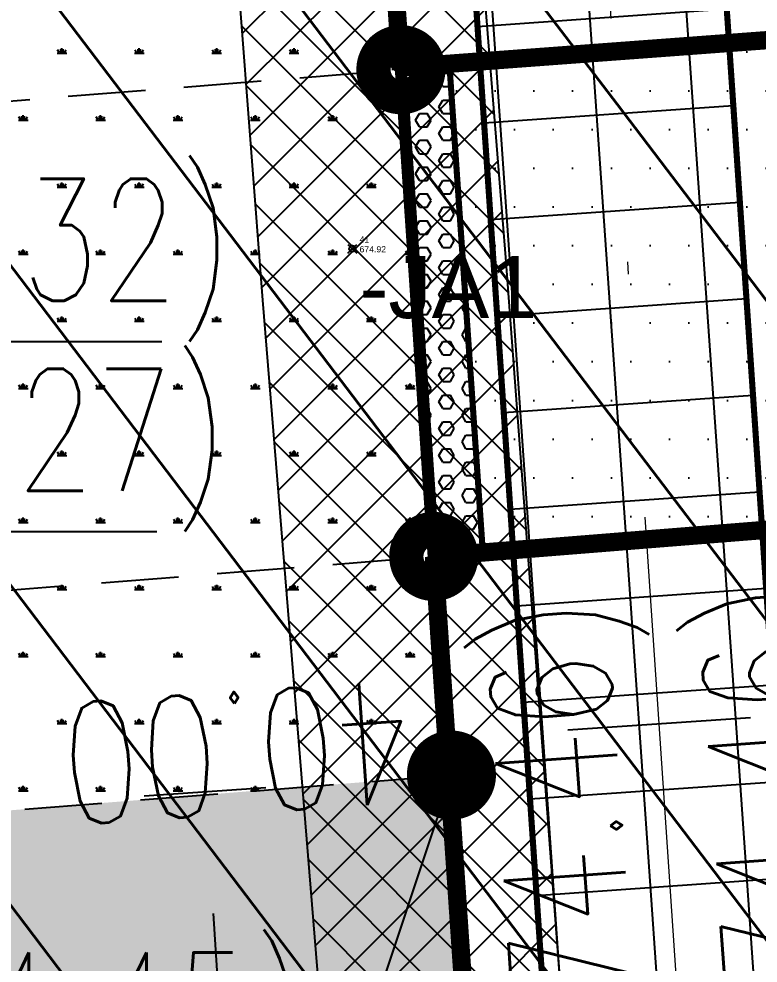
# Model space of a CAD drawing. Extents: x 352140 to 354978, y 6304672 to 6307963.
# Drawn here: x 352310.41 to 352316.47, y 6305480.68 to 6305488.43 of the extents above; entities that cross this region are included whole.
import ezdxf
from ezdxf import colors
from ezdxf.entities.mleader import LeaderData, LeaderLine
from ezdxf.math import Vec2, Vec3

# ---------------------------------------------------------------- set-up
doc = ezdxf.new("R2010")
doc.units = 0
for name, pattern in [('CONTINUOS', [0]), ('DASHDOT', [1, 0.5, -0.25, 0, -0.25]), ('DASHDOTX2', [2, 1, -0.5, 0, -0.5]), ('DASHED', [19.049999999999997, 12.7, -6.35])]:
    doc.linetypes.add(name, pattern=pattern)
doc.layers.get('0').update_dxf_attribs({"linetype": 'CONTINUOUS'})
for name, color, linetype in [('00-S2_ALL AREA APORTANTES', 150, 'CONTINUOUS'), ('00_S2_All ext_Zanja', 150, 'CONTINUOUS'), ('01_Dem Ext_Vereda HC', 1, 'CONTINUOUS'), ('02_Geo ext_Acotamiento', 7, 'CONTINUOUS'), ('03_Pav ext_HCV', 34, 'CONTINUOUS'), ('03_Pav ext_Vereda HC', 42, 'CONTINUOUS'), ('03_Pav proy_Baldosa Podotactil', 4, 'CONTINUOUS'), ('03_Pav proy_Rebaje de vereda', 5, 'DASHED'), ('03_Pav proy_Solera Tipo A', 1, 'CONTINUOUS'), ('03_S2_Pav ext_Borde vereda', 7, 'CONTINUOUS'), ('03_S3_Pav ext_Cota', 2, 'CONTINUOUS'), ('05_All ext_Txt', 4, 'CONTINUOUS'), ('V-NODE-TEXT4', 4, 'CONTINUOUS')]:
    doc.layers.add(name, color=color, linetype=linetype)
doc.layers.add('0_ASD_LINEA OFICIAL', color=253, linetype='DASHDOT', lineweight=20)
doc.layers.add('EJE PROYECTADO', color=7, linetype='DASHDOTX2', lineweight=15)
doc.styles.add('A', font='arial.ttf', dxfattribs={"height": 2})
doc.styles.add('JPG_2MM', font='simplex.shx', dxfattribs={"height": 1})
doc.styles.add('ROMANS', font='romans.shx', dxfattribs={"width": 0.75})
doc.dimstyles.new('Principal', dxfattribs={"dimscale": 0, "dimtxt": 2, "dimasz": 2, "dimexe": 1, "dimexo": 1, "dimtad": 1, "dimrnd": 0.05, "dimzin": 1, "dimtxsty": 'ROMANS', "dimcen": 2.5, "dimclrt": 2, "dimaunit": 2, "dimadec": 0, "dimazin": 0, "dimtfac": 1, "dimtmove": 0, "dimatfit": 3, "dimfxl": 1, "dimfxlon": 1, "dimarcsym": 0})
pattern_1 = [(127.2451660467093, (0, 0), (-1.263734244477452, -0.9607975902004564), [])]

# ---------------------------------------------------------------- blocks, each defined once
blk = doc.blocks.new('*U604')
at = {"color": 0, "linetype": 'ByBlock', "lineweight": -2}
for p, q in [((-0.7071067811865476, -0.7071067811865476), (0.7071067811865476, 0.7071067811865476)), ((-0.7071067811865476, 0.7071067811865476), (0.7071067811865476, -0.7071067811865476))]:
    blk.add_line(p, q, dxfattribs=at)
blk.add_circle((0, 0), 0.5, dxfattribs=at)
blk = doc.blocks.new('*U608', base_point=(352313.144, 6305486.541))
at = {"layer": 'V-NODE-TEXT4', "linetype": 'ByBlock', "style": 'A'}
for s, insert, char_height, attachment_point in [('41', (352313.2030789755, 6305486.591921024), 0.0508, 7), ('674.92', (352313.2030789755, 6305486.561921025), 0.0508, 1), ('-JA1', (352313.2030789755, 6305486.48004681), 0.508, 1)]:
    blk.add_mtext(s, dxfattribs=dict(at, insert=insert, char_height=char_height, attachment_point=attachment_point))
blk = doc.blocks.new('*U609', base_point=(352313.144, 6305486.541))
at = {"layer": 'V-NODE-TEXT4', "lineweight": -2}
blk.add_blockref('*U608', (352313.144, 6305486.541), dxfattribs=at)
blk = doc.blocks.new('*U610', base_point=(352313.144, 6305486.541))
at = {"layer": 'V-NODE-TEXT4', "lineweight": -2}
blk.add_blockref('*U609', (352313.144, 6305486.541), dxfattribs=at)
at = {"layer": 'V-NODE-TEXT4', "lineweight": -2, "xscale": 0.0508, "yscale": 0.0508, "zscale": 0.0508, "rotation": 8.537736462515939e-07}
blk.add_blockref('*U604', (352313.144, 6305486.541), dxfattribs=at)
blk = doc.blocks.new('*U962')
at = {"layer": 'EJE PROYECTADO', "color": 7, "linetype": 'DASHDOTX2', "lineweight": 15, "ltscale": 4}
blk.add_line((352325.1596750024, 6305342.964848172), (352312.3405081268, 6305531.476702517), dxfattribs=at)
blk = doc.blocks.new('sta_tic')
blk.add_line((0, -1.5), (0, 1.5))
blk = doc.blocks.new('_Dot')
at = {"color": 0, "linetype": 'ByBlock', "lineweight": -2}
blk.add_line((-0.5, 0), (-1, 0), dxfattribs=at)
at = {"color": 0, "linetype": 'ByBlock', "const_width": 0.5}
blk.add_lwpolyline([(-0.25, 0, 1), (0.25, 0, 1)], format="xyb", close=True, dxfattribs=at)
blk = doc.blocks.new('*D1320')
at = {"layer": '02_Geo ext_Acotamiento', "color": 0, "lineweight": -2, "transparency": 16777216}
for p, q in [((352312.4343082822, 6305482.120102823), (352311.4366124546, 6305482.052257149)), ((352319.4275699587, 6305371.911927725), (352312.0033060431, 6305481.088484159)), ((352319.9942635472, 6305370.948154734), (352318.9965677196, 6305370.88030906))]:
    blk.add_line(p, q, dxfattribs=at)
at = {"layer": '02_Geo ext_Acotamiento', "color": 0, "transparency": 16777216}
for points in [[(352312.169588681, 6305481.099791771), (352311.8370234051, 6305481.077176546), (352311.9354603684, 6305482.086179986)], [(352319.5938525966, 6305371.923235337), (352319.2612873208, 6305371.900620112), (352319.4954156334, 6305370.914231897)]]:
    blk.add_solid(points, dxfattribs=at)
at = {"layer": '02_Geo ext_Acotamiento', "color": 2, "transparency": 16777216, "insert": (352316.621084511, 6305426.561792045), "char_height": 1, "attachment_point": 5, "rotation": 273.89025921987263, "style": 'ROMANS'}
blk.add_mtext('111,45', dxfattribs=at)
blk = doc.blocks.new('*D1322')
at = {"layer": '02_Geo ext_Acotamiento', "color": 0, "lineweight": -2, "transparency": 16777216}
for p, q in [((352308.7227168737, 6305484.62102406), (352308.654871646, 6305485.618719919)), ((352308.7905621016, 6305483.623328202), (352308.2917141726, 6305483.589405588)), ((352308.7905621016, 6305483.623328202), (352308.9130961247, 6305481.821407989)), ((352308.7905621016, 6305483.623328202), (352308.9130961247, 6305481.821407989)), ((352308.8518291131, 6305482.722368095), (352310.5954085599, 6305480.134508934)), ((352308.9130961247, 6305481.821407989), (352309.4119440538, 6305481.855330602)), ((352308.9809413526, 6305480.823712131), (352309.0487865803, 6305479.826016272)), ((352310.5954085599, 6305480.134508934), (352310.7856175021, 6305477.337397332))]:
    blk.add_line(p, q, dxfattribs=at)
at = {"layer": '02_Geo ext_Acotamiento', "color": 0, "transparency": 16777216}
for points in [[(352308.8889995167, 6305484.632331598), (352308.5564342309, 6305484.609716522), (352308.7905621016, 6305483.623328202)], [(352309.1472239955, 6305480.835019669), (352308.8146587097, 6305480.812404593), (352308.9130961247, 6305481.821407989)]]:
    blk.add_solid(points, dxfattribs=at)
at = {"layer": '02_Geo ext_Acotamiento', "color": 2, "transparency": 16777216, "insert": (352311.5961595689, 6305478.797538833), "char_height": 1, "attachment_point": 5, "rotation": 273.89023355593065, "style": 'ROMANS'}
blk.add_mtext('1,80', dxfattribs=at)
blk = doc.blocks.new('A$C27410629')
at = {"layer": '0_ASD_LINEA OFICIAL', "ltscale": 8, "const_width": 0.5}
blk.add_lwpolyline([(108.2221276874889, 588.5412650801409), (107.3695120473967, 588.3108700874454), (106.3373067426874, 601.540489971927), (104.8399032004672, 620.7324855824099), (103.4370467598928, 638.9969361613603), (100.0072314411082, 685.3691653500409, 7.916786295022778e-05), (97.12729606317225, 721.6370601835806, 0.004750322554390458), (91.9126415367391, 781.0934453131649), (90.32654717257537, 798.241543049282), (85.38492037547985, 850.5229603688331), (80.53236033739813, 904.7807716003717), (78.45888305734843, 929.699225202492), (27.91760419635102, 924.0142686425806), (25.43836274091154, 972.681132629803), (22.6721831044224, 1024.686115636478), (83.11954794381745, 1027.794125205295, -6.479694240441707e-14)], format="xyb", dxfattribs=at)

msp = doc.modelspace()

# ---------------------------------------------------------------- hatches: boundary and pattern name
at = {"layer": '00-S2_ALL AREA APORTANTES', "linetype": 'DASHED', "lineweight": 40, "ltscale": 0.25}
h = msp.add_hatch(dxfattribs=at)
h.set_pattern_fill('ANSI31', color=150, scale=0.5, angle=82.24516604670926)
h.set_pattern_definition(pattern_1)
h.paths.add_polyline_path([(352323.7681867735, 6305518.001718292), (352313.3052163416, 6305517.290216277), (352315.8901195195, 6305479.278004089), (352326.6218798948, 6305480.007784334)])
h = msp.add_hatch(dxfattribs=at)
h.set_pattern_fill('ANSI31', color=40, scale=0.5, angle=82.24516604670926)
h.set_pattern_definition(pattern_1)
h.paths.add_polyline_path([(352313.3052163416, 6305517.290216277), (352300.8855544886, 6305516.445655501), (352303.4649280197, 6305478.514759357), (352315.8901195195, 6305479.278004089)])
at = {"layer": '00_S2_All ext_Zanja'}
h = msp.add_hatch(dxfattribs=at)
h.set_pattern_fill('ANSI37', color=256, scale=0.25, angle=229)
h.set_pattern_definition([(273.9999999999999, (352329.2898485164, 6305376.434005704), (0.7918164648937356, 0.05536920103439902), []), (3.999999999999986, (352329.2898485164, 6305376.434005704), (-0.05536920103439896, 0.7918164648937355), [])])
h.paths.add_polyline_path([(352315.962938635, 6305492.226753633), (352313.9176621189, 6305492.08767102), (352314.8537887109, 6305478.319458826), (352316.899065227, 6305478.458541439)])
at = {"layer": '01_Dem Ext_Vereda HC'}
h = msp.add_hatch(dxfattribs=at)
h.set_pattern_fill('ANSI37', color=256, scale=0.1, style=0)
h.set_pattern_definition([(45, (-2097.356183636992, 416.1615817788988), (-0.2245064030267289, 0.2245064030267289), []), (135, (-2097.356183636992, 416.1615817788988), (-0.2245064030267289, -0.2245064030267288), [])])
edge = h.paths.add_edge_path()
edge.add_line((352324.6266672374, 6305354.217633853), (352323.7537669337, 6305365.376902693))
edge.add_line((352323.7537669337, 6305365.376902693), (352321.9593746307, 6305388.288286769))
edge.add_line((352321.9593746307, 6305388.288286769), (352321.0200408547, 6305399.735646904))
edge.add_line((352321.0200408547, 6305399.735646904), (352319.7262012243, 6305417.010371418))
edge.add_line((352319.7262012243, 6305417.010371418), (352318.8092220062, 6305429.361490522))
edge.add_line((352318.8092220062, 6305429.361490522), (352318.5785960642, 6305432.409537219))
edge.add_line((352318.5785960642, 6305432.409537219), (352318.5435880136, 6305432.787140763))
edge.add_line((352318.5435880136, 6305432.787140763), (352317.6023191487, 6305444.364548027))
edge.add_line((352317.6023191487, 6305444.364548027), (352316.9477372395, 6305453.40108229))
edge.add_line((352316.9477372395, 6305453.40108229), (352316.3764754368, 6305460.379033849))
edge.add_line((352316.3764754368, 6305460.379033849), (352316.1927936507, 6305463.171302819))
edge.add_line((352316.1927936507, 6305463.171302819), (352315.8276912471, 6305467.827687815))
edge.add_line((352315.8276912471, 6305467.827687815), (352315.1326527215, 6305476.709845068))
edge.add_line((352315.1326527215, 6305476.709845068), (352314.3995475582, 6305486.469717496))
edge.add_line((352314.3995475582, 6305486.469717496), (352313.7052213575, 6305495.144837329))
edge.add_line((352313.7052213575, 6305495.144837329), (352312.7520130329, 6305507.985593495))
edge.add_line((352312.7520130329, 6305507.985593495), (352311.9228655641, 6305518.751117889))
edge.add_line((352311.9228655641, 6305518.751117889), (352311.3465869891, 6305530.828792168))
edge.add_line((352311.3465869891, 6305530.828792168), (352311.4195467787, 6305536.178308116))
edge.add_line((352311.4195467787, 6305536.178308116), (352311.048468859, 6305538.191454701))
edge.add_line((352311.048468859, 6305538.191454701), (352311.427776185, 6305540.600735082))
edge.add_line((352311.427776185, 6305540.600735082), (352312.8705591141, 6305541.960995138))
edge.add_line((352312.8705591141, 6305541.960995138), (352312.31949269, 6305548.006508416))
edge.add_line((352312.31949269, 6305548.006508416), (352310.4906650469, 6305552.125069628))
edge.add_line((352310.4906650469, 6305552.125069628), (352309.8570706255, 6305554.800468497))
edge.add_line((352309.8570706255, 6305554.800468497), (352308.8419464871, 6305562.042501912))
edge.add_line((352308.8419464871, 6305562.042501912), (352307.8405396196, 6305562.780497363))
edge.add_line((352307.8405396196, 6305562.780497363), (352306.9353777597, 6305569.137672993))
edge.add_line((352306.9353777597, 6305569.137672993), (352305.3234242427, 6305578.158408377))
edge.add_line((352305.3234242427, 6305578.158408377), (352304.3546765021, 6305583.786501821))
edge.add_line((352304.3546765021, 6305583.786501821), (352303.2696380663, 6305583.729725129))
edge.add_line((352303.2696380663, 6305583.729725129), (352303.3009971211, 6305583.500198203))
edge.add_line((352303.3009971211, 6305583.500198203), (352304.5512827569, 6305576.329439399))
edge.add_line((352304.5512827569, 6305576.329439399), (352306.0125797477, 6305568.087194613))
edge.add_line((352306.0125797477, 6305568.087194613), (352306.8646864785, 6305561.915884937))
edge.add_line((352306.8646864785, 6305561.915884937), (352307.715091197, 6305555.322549073))
edge.add_line((352307.715091197, 6305555.322549073), (352308.8328763297, 6305550.640208163))
edge.add_line((352308.8328763297, 6305550.640208163), (352310.8845499516, 6305546.636122581))
edge.add_line((352310.8845499516, 6305546.636122581), (352311.4118078087, 6305543.877401835))
edge.add_line((352311.4118078087, 6305543.877401835), (352310.0298559864, 6305538.727697945))
edge.add_line((352310.0298559864, 6305538.727697945), (352309.4795361236, 6305534.303879227))
edge.add_line((352309.4795361236, 6305534.303879227), (352309.4116323916, 6305528.202188144))
edge.add_line((352309.4116323916, 6305528.202188144), (352309.9602134333, 6305517.592138763))
edge.add_line((352309.9602134333, 6305517.592138763), (352310.7317896371, 6305507.798651174))
edge.add_line((352310.7317896371, 6305507.798651174), (352311.5892006893, 6305496.734640315))
edge.add_line((352311.5892006893, 6305496.734640315), (352312.4097474329, 6305486.120271561))
edge.add_line((352312.4097474329, 6305486.120271561), (352313.1743920251, 6305476.77195018))
edge.add_line((352313.1743920251, 6305476.77195018), (352313.9709888658, 6305466.097954232))
edge.add_line((352313.9709888658, 6305466.097954232), (352314.6863197582, 6305456.478381753))
edge.add_line((352314.6863197582, 6305456.478381753), (352315.5798657753, 6305445.044750461))
edge.add_line((352315.5798657753, 6305445.044750461), (352316.3973005981, 6305434.297414357))
edge.add_line((352316.3973005981, 6305434.297414357), (352317.1973757394, 6305423.905398732))
edge.add_line((352317.1973757394, 6305423.905398732), (352317.9587768157, 6305413.912047522))
edge.add_line((352317.9587768157, 6305413.912047522), (352318.733574962, 6305404.132510526))
edge.add_line((352318.733574962, 6305404.132510526), (352319.3187164374, 6305396.328234362))
edge.add_line((352319.3187164374, 6305396.328234362), (352320.064715064, 6305387.254243672))
edge.add_line((352320.064715064, 6305387.254243672), (352320.856391366, 6305376.522318559))
edge.add_line((352320.856391366, 6305376.522318559), (352321.696, 6305366.337))
edge.add_line((352321.696, 6305366.337), (352322.335, 6305357.95))
edge.add_line((352322.335, 6305357.95), (352322.753, 6305354.269))
edge.add_line((352322.753, 6305354.269), (352323.012, 6305353.793))
edge.add_arc((352326.6047092786, 6305355.063878855), 3.810865128181641, 199.4806371982039, 277.2872156517105)
edge.add_line((352327.0880919304, 6305351.283794962), (352327.1510651556, 6305351.78185584))
edge.add_line((352327.1510651556, 6305351.78185584), (352335.9051114499, 6305354.568673877))
edge.add_line((352335.9051114499, 6305354.568673877), (352346.0273239819, 6305357.940035836))
edge.add_line((352346.0273239819, 6305357.940035836), (352352.723032463, 6305360.445179773))
edge.add_line((352352.723032463, 6305360.445179773), (352352.4089974248, 6305361.283328012))
edge.add_line((352352.4089974248, 6305361.283328012), (352346.3781137528, 6305359.047828827))
edge.add_line((352346.3781137528, 6305359.047828827), (352335.6529403849, 6305355.469693946))
edge.add_line((352335.6529403849, 6305355.469693946), (352326.8674186321, 6305352.672855814))
edge.add_line((352326.8674186321, 6305352.672855814), (352325.6496073931, 6305353.072245081))
edge.add_line((352325.6496073931, 6305353.072245081), (352324.6266672374, 6305354.217633853))
at = {"layer": '03_Pav ext_HCV'}
h = msp.add_hatch(dxfattribs=at)
h.set_pattern_fill('SWAMP', color=256, scale=0.025, angle=-5.87842838446813e-10, style=0)
h.set_pattern_definition([(359.9999999994121, (0, 0), (0.3175000000056422, 0.5499261309017425), [0.079375, -0.555625]), (90, (0.0396875, -4.071855352894005e-13), (-0.3174999999943578, 0.5499261309082575), [0.0396875, -1.06016476181]), (90, (0.049609375, -5.089819191117507e-13), (-0.3174999999943578, 0.5499261309082575), [0.03175, -1.06810226181]), (90, (0.029765625, -3.053891514670504e-13), (-0.3174999999943578, 0.5499261309082575), [0.03175, -1.06810226181]), (59.99999999941215, (0.05953125000000001, -6.107783029341008e-13), (-0.3174999995629745, 0.5499261311573168), [0.0254, -0.6096]), (119.9999999994121, (0.01984375, -2.035927676447003e-13), (-0.6349999995686166, 2.555744082988348e-10), [0.0254, -0.6095999999999999])])
h.paths.add_polyline_path([(352306.2649700649, 6305487.428678612), (352306.1428397069, 6305489.224654268), (352313.4202070736, 6305489.80522082), (352310.8662723316, 6305527.362027653), (352303.3828153024, 6305526.864042467), (352308.538770782, 6305451.043311592), (352316.015530366, 6305451.639785059), (352315.6220004443, 6305457.426817822), (352313.9358661652, 6305482.222212308), (352306.6584771101, 6305481.641644025), (352306.5363473372, 6305483.437619725), (352306.5145003953, 6305483.435876843), (352306.265128976, 6305487.426341763)])
h.paths.add_polyline_path([(352323.7054884271, 6305483.001603484), (352317.425020663, 6305482.500566592), (352319.5046842485, 6305451.918139296), (352325.9845426009, 6305452.43508297), (352320.8442150374, 6305528.026007901), (352320.8442140071, 6305528.026007832), (352314.3585522785, 6305527.59442074), (352316.909361571, 6305490.083575106), (352323.1898293357, 6305490.584611997), (352323.3121186287, 6305488.786290654), (352323.3305134946, 6305488.787758142), (352323.5115339712, 6305488.802199412), (352323.7827388992, 6305484.813485145), (352323.5831997275, 6305484.799916099), (352323.5833586423, 6305484.797579185)])
h = msp.add_hatch(dxfattribs=at)
h.set_pattern_fill('SWAMP', color=150, scale=0.025, angle=-5.87842838446813e-10, style=0)
h.set_pattern_definition([(359.9999999994121, (-2.201803701755125, 32.37840217445046), (0.3175000000056422, 0.5499261309017425), [0.079375, -0.555625]), (90, (-2.162116201755125, 32.37840217445005), (-0.3174999999943578, 0.5499261309082575), [0.0396875, -1.06016476181]), (90, (-2.152194326755125, 32.37840217444995), (-0.3174999999943578, 0.5499261309082575), [0.03175, -1.06810226181]), (90, (-2.172038076755125, 32.37840217445015), (-0.3174999999943578, 0.5499261309082575), [0.03175, -1.06810226181]), (59.99999999941215, (-2.142272451755125, 32.37840217444985), (-0.3174999995629745, 0.5499261311573168), [0.0254, -0.6096]), (119.9999999994121, (-2.181959951755125, 32.37840217445025), (-0.6349999995686166, 2.555744082988348e-10), [0.0254, -0.6095999999999998])])
h.paths.add_polyline_path([(352323.705488427, 6305483.001603484), (352323.5833586421, 6305484.797579185), (352317.3028805468, 6305484.29654147), (352317.4250103316, 6305482.500565769)])
h.paths.add_polyline_path([(352306.5363473372, 6305483.437619726), (352306.6584771101, 6305481.641644024), (352313.9358575443, 6305482.22221162), (352313.8137266642, 6305484.018187233)])
h.paths.add_polyline_path([(352313.8116277269, 6305484.018019786), (352313.5423265274, 6305488.009244296), (352306.0655898087, 6305487.412772654), (352306.3369670802, 6305483.421713768)])
h.paths.add_polyline_path([(352313.5423265274, 6305488.009244296), (352313.4201967426, 6305489.805219997), (352306.1428397071, 6305489.224654268), (352306.264970065, 6305487.428678613)])
h.paths.add_polyline_path([(352323.3119591204, 6305488.788636297), (352323.1898293355, 6305490.584611998), (352316.9093512401, 6305490.083574283), (352317.0314810249, 6305488.287598582)])
h.paths.add_polyline_path([(352323.7827388992, 6305484.813485145), (352323.5113393774, 6305488.804542257), (352317.0314810249, 6305488.287598582), (352317.3028805468, 6305484.29654147)])
at = {"layer": '03_Pav ext_Vereda HC'}
h = msp.add_hatch(dxfattribs=at)
h.set_pattern_fill('DOTS', color=256, scale=0.2)
h.set_pattern_definition([(0, (345970.3487783783, 6304274.987059862), (0.15875, 0.3175), [0, -0.3175])])
h.paths.add_polyline_path([(352313.9410846344, 6305488.041056022), (352314.2145394913, 6305484.050162879), (352316.9041451559, 6305484.264731556), (352316.6327456341, 6305488.255788668)])
at = {"layer": '03_Pav proy_Baldosa Podotactil'}
h = msp.add_hatch(dxfattribs=at)
h.set_pattern_fill('HEX', color=256, scale=0.02)
h.set_pattern_definition([(0, (345969.8540869561, 6304274.953419596), (0, 0.109985226308), [0.0635, -0.127]), (120, (345969.8540869561, 6304274.953419596), (-0.09525000002370856, -0.05499261315399997), [0.0634999999999999, -0.1269999999999998]), (59.99999999999999, (345969.9175869561, 6304274.953419596), (-0.09525000002370854, 0.054992613154), [0.0635, -0.127])])
h.paths.add_polyline_path([(352313.5423265274, 6305488.009244296), (352313.8158273672, 6305484.017646206), (352314.2146010641, 6305484.049264264), (352313.9414048706, 6305488.036382386)])

# ---------------------------------------------------------------- linework, layer by layer
at = {"layer": '00_S2_All ext_Zanja', "linetype": 'DASHED', "ltscale": 0.05}
msp.add_lwpolyline([(352315.962938635, 6305492.226753633, 0.05, 0.05, 0), (352313.9176621189, 6305492.08767102, 0.05, 0.05, 0), (352314.8537887109, 6305478.319458826, 0.05, 0.05, 0), (352316.899065227, 6305478.458541439, 0.05, 0.05, 0)], format="xyseb", close=True, dxfattribs=at)
at = {"layer": '01_Dem Ext_Vereda HC', "flags": 128}
for points in [[(352305.3234242427, 6305578.158408377), (352306.9353777597, 6305569.137672993), (352307.8405396196, 6305562.780497363), (352308.8419464871, 6305562.042501912), (352309.8570706255, 6305554.800468497), (352310.4906650469, 6305552.125069628), (352312.31949269, 6305548.006508416), (352312.8705591141, 6305541.960995138), (352311.427776185, 6305540.600735082), (352311.048468859, 6305538.191454701), (352311.4195467787, 6305536.178308116), (352311.3465869891, 6305530.828792168), (352311.9228655641, 6305518.751117889), (352312.7520130329, 6305507.985593495), (352313.7052213575, 6305495.144837329), (352314.3995475582, 6305486.469717496), (352315.1326527215, 6305476.709845068), (352315.8276912471, 6305467.827687815)], [(352313.9709888658, 6305466.097954232), (352313.1743920251, 6305476.77195018), (352312.4097474329, 6305486.120271561), (352311.5892006893, 6305496.734640315), (352310.7317896371, 6305507.798651174), (352309.9602134333, 6305517.592138763), (352309.4116323916, 6305528.202188144), (352309.4795361236, 6305534.303879227), (352310.0298559864, 6305538.727697945), (352311.4118078087, 6305543.877401835), (352310.8845499516, 6305546.636122581), (352308.8328763297, 6305550.640208163), (352307.715091197, 6305555.322549073), (352306.8646864785, 6305561.915884937), (352306.0125797477, 6305568.087194613), (352304.5512827569, 6305576.329439399)]]:
    msp.add_lwpolyline(points, dxfattribs=at)
at = {"layer": '03_Pav proy_Baldosa Podotactil', "const_width": 0.05}
msp.add_lwpolyline([(352313.5423265274, 6305488.009244296), (352313.8158273672, 6305484.017646206), (352314.2146010641, 6305484.049264264), (352313.9414048706, 6305488.036382386)], close=True, dxfattribs=at)
at = {"layer": '03_Pav proy_Rebaje de vereda', "ltscale": 0.02, "const_width": 0.1}
msp.add_lwpolyline([(352313.5423265274, 6305488.009244296), (352313.8116277269, 6305484.018019786)], dxfattribs=at)
at = {"layer": '03_Pav proy_Solera Tipo A', "linetype": 'CONTINUOS', "ltscale": 0.1, "const_width": 0.15}
for points in [[(352310.5948911352, 6305531.352815283), (352310.8662723316, 6305527.362027653), (352313.5423368707, 6305488.009244999)], [(352313.5410006305, 6305488.028894979), (352317.0314810249, 6305488.287598582)], [(352313.8158273672, 6305484.017646206), (352317.3027210389, 6305484.296528746)], [(352313.8137380609, 6305484.018163293), (352315.7441302292, 6305455.630842121)]]:
    msp.add_lwpolyline(points, dxfattribs=at)
at = {"layer": '03_S2_Pav ext_Borde vereda', "linetype": 'DASHED', "ltscale": 0.05}
for points in [[(352306.0655898087, 6305487.412772654), (352313.5423265269, 6305488.009244296)], [(352306.3369671074, 6305483.421713769), (352313.8137266642, 6305484.018187233)], [(352306.536506252, 6305483.435282811), (352306.6584771101, 6305481.641644024), (352313.9568704806, 6305482.223887969)]]:
    msp.add_lwpolyline(points, dxfattribs=at)
at = {"layer": '03_S3_Pav ext_Cota', "const_width": 0.4500000000000001}
for points in [[(352313.4208939109, 6305488.080172457, 1), (352313.6637580329, 6305487.938332473, 1)], [(352313.6902425314, 6305484.088245144, 1), (352313.9331066533, 6305483.94640516, 1)]]:
    msp.add_lwpolyline(points, format="xyb", close=True, dxfattribs=at)
at = {"layer": '03_S3_Pav ext_Cota', "const_width": 0.4500000000000001, "elevation": -4.312577147662795e-08}
msp.add_lwpolyline([(352313.8354378639, 6305482.294816127, 1), (352314.0783019859, 6305482.152976143, 1)], format="xyb", close=True, dxfattribs=at)

# ---------------------------------------------------------------- block references
msp.add_blockref('*U610', (352313.144, 6305486.541))
at = {"layer": '02_Geo ext_Acotamiento', "color": 2, "linetype": 'Continuous', "lineweight": -3, "xscale": 0.4999999999999999, "yscale": 0.4999999999999999, "zscale": 0.4999999999999999, "rotation": 93.89023355386047}
msp.add_blockref('sta_tic', (352315.661343115, 6305482.642268292), dxfattribs=at)
at = {"layer": '03_S2_Pav ext_Borde vereda', "linetype": 'Continuous'}
msp.add_blockref('A$C27410629', (352203.9623478023, 6304761.713605438), dxfattribs=at)
at = {"layer": 'EJE PROYECTADO', "color": 7, "linetype": 'DASHDOTX2', "lineweight": 15, "ltscale": 4}
msp.add_blockref('*U962', (0, 0), dxfattribs=at)

# ---------------------------------------------------------------- texts
at = {"layer": '02_Geo ext_Acotamiento', "color": 7, "linetype": 'Continuous', "lineweight": -3, "insert": (352314.2895113103, 6305482.548981103), "char_height": 1, "attachment_point": 4, "rotation": 183.89023355386047, "style": 'ROMANS'}
msp.add_mtext('{\\C256;140.00}', dxfattribs=at)
at = {"layer": '03_S3_Pav ext_Cota', "style": 'JPG_2MM', "width": 0.75}
for p in [(352317.28186639, 6305479.419325527, 691.8100000000001), (352315.5381170901, 6305479.280786378, 691.8100000000001)]:
    msp.add_text('(674.46)', height=0.9999999999999994, rotation=94.08265216032953, dxfattribs=at).set_placement(p)

# ---------------------------------------------------------------- dimensions: what is measured, and where the dimension line sits
at = {"layer": '02_Geo ext_Acotamiento'}
dim = msp.add_linear_dim(base=(352308.9130961247, 6305481.821407989), p1=(352308.7905621025, 6305483.623328202), p2=(352308.9043673789, 6305481.820814418), angle=93.89023355593069, dimstyle='Principal', override={"dimtmove": 1}, dxfattribs=at)
dim.commit()
dim.dimension.update_dxf_attribs({"geometry": '*D1322', "text_midpoint": (352310.6166101937, 6305479.822728979), "dimtype": 160})
dim = msp.add_aligned_dim(p1=(352321.4958214301, 6305371.050264219), p2=(352313.9358661651, 6305482.222212307), distance=2.0050257215082006, dimstyle='Principal', override={"dimtmove": 1}, dxfattribs=at)
dim.commit()
dim.dimension.update_dxf_attribs({"geometry": '*D1320', "text_midpoint": (352316.621084511, 6305426.561792045)})

# ---------------------------------------------------------------- leaders
at = {"layer": '03_S3_Pav ext_Cota'}
ml = msp.add_multileader_mtext('Standard', dxfattribs=at)
ml.set_content('{\\C256;(674.32)}', color=2, style='ROMANS')
ml.set_leader_properties(color=7)
ml.set_arrow_properties(name='DOT')
ml.build(insert=Vec2(0, 0))
ml.multileader.update_dxf_attribs({"text_left_attachment_type": 6, "text_right_attachment_type": 6, "dogleg_length": 0, "arrow_head_size": 0.5})
ctx = ml.context
ctx.base_point, ctx.char_height, ctx.arrow_head_size, ctx.landing_gap_size, ctx.plane_origin, ctx.plane_x_axis, ctx.plane_y_axis = Vec3(352307.6757675786, 6305485.781210816, 1.139959392963271e-08), 1, 0.5, 0.05000000250530529, Vec3(352336.0379352558, 6305528.963096593, 1.204664221064879e-07), Vec3(1, 0, 5.672434878555774e-09), Vec3(6.806587941347077e-18, 1, -1.199941134111365e-09)
ctx.left_attachment, ctx.right_attachment = 6, 6
notes = []
notes.append((ctx, [(0, (1, 1, 0), (352307.6757675786, 6305485.781210816, 1.139959392963271e-08), (1, 0, 5.672434878555774e-09), 0, [(0, [(352306.0655892534, 6305487.412780821)], 0, [])])]))
ctx.mtext.insert, ctx.mtext.text_direction, ctx.mtext.defined_height, ctx.mtext.line_spacing_factor, ctx.mtext.line_spacing_style, ctx.mtext.flow_direction, ctx.mtext.extrusion = Vec3(352307.7257675811, 6305487.114544149, 1.008329417562319e-08), Vec3(1, 0, 5.672434878555774e-09), 1.006279192244013, 0.8999999999999998, 2, 5, Vec3(-5.672434878555774e-09, 1.19994113411135e-09, 1)
ml = msp.add_multileader_mtext('Standard', dxfattribs=at)
ml.set_content('{\\C256;(674.27)}', color=2, style='ROMANS')
ml.set_leader_properties(color=7)
ml.set_arrow_properties(name='DOT')
ml.build(insert=Vec2(0, 0))
ml.multileader.update_dxf_attribs({"text_left_attachment_type": 6, "text_right_attachment_type": 6, "dogleg_length": 0, "arrow_head_size": 0.5})
ctx = ml.context
ctx.base_point, ctx.char_height, ctx.arrow_head_size, ctx.landing_gap_size, ctx.plane_origin, ctx.plane_x_axis, ctx.plane_y_axis = Vec3(352307.6361792656, 6305484.223136271, 1.019894270714203e-07), 1, 0.5, 0.05000000250530529, Vec3(352319.9584052009, 6305527.075262667, 1.204664221064879e-07), Vec3(1, 0, 5.672434878555774e-09), Vec3(6.806587941347077e-18, 1, -1.199941134111365e-09)
ctx.left_attachment, ctx.right_attachment = 6, 6
notes.append((ctx, [(0, (1, 1, 0), (352307.6361792656, 6305484.223136271, 1.019894270714203e-07), (1, 0, 5.672434878555774e-09), 0, [(0, [(352306.4562530657, 6305483.431238258, 9.624658763372343e-08)], 0, [])])]))
ctx.mtext.insert, ctx.mtext.text_direction, ctx.mtext.defined_height, ctx.mtext.line_spacing_factor, ctx.mtext.line_spacing_style, ctx.mtext.flow_direction, ctx.mtext.extrusion = Vec3(352307.6861792681, 6305485.556469604, 1.006731273174108e-07), Vec3(1, 0, 5.672434878555774e-09), 1.006279192244013, 0.8999999999999998, 2, 5, Vec3(-5.672434878555774e-09, 1.19994113411135e-09, 1)
ml = msp.add_multileader_mtext('Standard', dxfattribs=at)
ml.set_content('{\\C256;(674.45)\\P(674.30)}', color=2, style='ROMANS')
ml.set_leader_properties(color=7)
ml.set_arrow_properties(name='DOT')
ml.build(insert=Vec2(0, 0))
ml.multileader.update_dxf_attribs({"text_left_attachment_type": 6, "text_right_attachment_type": 6, "dogleg_length": 0, "arrow_head_size": 0.5})
ctx = ml.context
ctx.base_point, ctx.char_height, ctx.arrow_head_size, ctx.landing_gap_size, ctx.plane_origin, ctx.plane_x_axis, ctx.plane_y_axis = Vec3(352308.2864898787, 6305479.43513024, -2.881849073097774e-08), 1, 0.5, 0.05000000250530529, Vec3(352335.8976554137, 6305521.490024124, 7.734065062985995e-08), Vec3(1, 0, 5.672434878555774e-09), Vec3(6.806587941347077e-18, 1, -1.199941134111365e-09)
ctx.left_attachment, ctx.right_attachment = 6, 6
notes.append((ctx, [(1, (1, 1, 0), (352313.0293470265, 6305479.43513024, -1.91494242140515e-09), (-1, 0, -5.672434878555774e-09), 0, [(0, [(352313.9568699245, 6305482.223896134)], 0, [])])]))
ctx.mtext.insert, ctx.mtext.text_direction, ctx.mtext.defined_height, ctx.mtext.line_spacing_factor, ctx.mtext.line_spacing_style, ctx.mtext.flow_direction, ctx.mtext.extrusion = Vec3(352308.3364898812, 6305480.768463573, -3.013479048498726e-08), Vec3(1, 0, 5.672434878555774e-09), 1.006279192244013, 0.8999999999999998, 2, 5, Vec3(-5.672434878555774e-09, 1.19994113411135e-09, 1)
ml = msp.add_multileader_mtext('Standard', dxfattribs=at)
ml.set_content('{\\C256;(674.26)\\P(674.11)}', color=2, style='ROMANS')
ml.set_leader_properties(color=7)
ml.set_arrow_properties(name='DOT')
ml.build(insert=Vec2(0, 0))
ml.multileader.update_dxf_attribs({"text_left_attachment_type": 6, "text_right_attachment_type": 6, "dogleg_length": 0, "arrow_head_size": 0.5})
ctx = ml.context
ctx.base_point, ctx.char_height, ctx.arrow_head_size, ctx.landing_gap_size, ctx.plane_origin, ctx.plane_x_axis, ctx.plane_y_axis = Vec3(352308.5159755624, 6305475.68208078, -2.732175252501741e-08), 1, 0.5, 0.05000000250530529, Vec3(352335.8976554137, 6305517.899478977, 7.734065062985995e-08), Vec3(1, 0, 5.672434878555774e-09), Vec3(6.806587941347077e-18, 1, -1.199941134111365e-09)
ctx.left_attachment, ctx.right_attachment = 6, 6
notes.append((ctx, [(0, (1, 1, 0), (352308.5159755624, 6305475.68208078, -2.732175252501741e-08), (1, 0, 5.672434878555774e-09), 0, [(0, [(352306.4720506867, 6305481.626779695, -4.604908794435771e-08)], 0, [])])]))
ctx.mtext.insert, ctx.mtext.text_direction, ctx.mtext.defined_height, ctx.mtext.line_spacing_factor, ctx.mtext.line_spacing_style, ctx.mtext.flow_direction, ctx.mtext.extrusion = Vec3(352308.5659755649, 6305477.015414113, -2.863805227902692e-08), Vec3(1, 0, 5.672434878555774e-09), 1.006279192244013, 0.8999999999999998, 2, 5, Vec3(-5.672434878555774e-09, 1.19994113411135e-09, 1)
at = {"layer": '05_All ext_Txt'}
ml = msp.add_multileader_mtext('Standard', dxfattribs=at)
ml.set_content('{\\C256;COLECTOR N°5 HDPE DN 375\\PL=4.0m i=2.0%}', color=2, style='ROMANS')
ml.set_leader_properties(color=7)
ml.set_arrow_properties(name='DOT')
ml.build(insert=Vec2(0, 0))
ml.multileader.update_dxf_attribs({"text_left_attachment_type": 6, "text_right_attachment_type": 6, "dogleg_length": 0.4164050059420628, "arrow_head_size": 0.5})
ctx = ml.context
ctx.base_point, ctx.char_height, ctx.arrow_head_size, ctx.landing_gap_size, ctx.plane_origin, ctx.plane_x_axis, ctx.plane_y_axis = Vec3(352332.5531978844, 6305487.379572015, 7.210405590016569e-08), 1, 0.5, 0.05000000250530529, Vec3(352337.4311863824, 6305445.734888338, -1.369970474883214e-07), Vec3(1, -1.387778780781446e-15, -3.517525297178413e-09), Vec3(1.403991249853975e-15, 1, 4.609055430399856e-09)
ctx.left_attachment, ctx.right_attachment = 6, 6
notes.append((ctx, [(0, (1, 1, 0), (352331.512868738, 6305487.379572015, 7.576343998972682e-08), (1, -1.414019315748808e-15, -3.51752529717841e-09), 1.040329146316736, [(1, [(352316.1095169532, 6305493.889882616, 1.599515019861814e-07)], 0, [])])]))
ctx.mtext.insert, ctx.mtext.text_direction, ctx.mtext.rotation, ctx.mtext.width, ctx.mtext.line_spacing_factor, ctx.mtext.line_spacing_style, ctx.mtext.flow_direction, ctx.mtext.extrusion = Vec3(352332.6031978868, 6305488.579572015, 7.745904614297412e-08), Vec3(1, -1.387778780781446e-15, -3.517525297178413e-09), 6.283185307179584, 10.65136143063419, 0.8999999999999998, 2, 5, Vec3(3.517525297178408e-09, -4.609055430399862e-09, 1)
for ctx, leaders in notes:
    for number, flags, end, landing, length, lines in leaders:
        leader = LeaderData()
        leader.index, (leader.has_last_leader_line, leader.has_dogleg_vector, leader.attachment_direction) = number, flags
        leader.last_leader_point, leader.dogleg_vector, leader.dogleg_length = Vec3(end), Vec3(landing), length
        for number, points, colour, breaks in lines:
            line = LeaderLine()
            line.index, line.vertices, line.color, line.breaks = number, Vec3.list(points), colors.encode_raw_color(colour), breaks
            leader.lines.append(line)
        ctx.leaders.append(leader)

doc.saveas('drawing.dxf')
